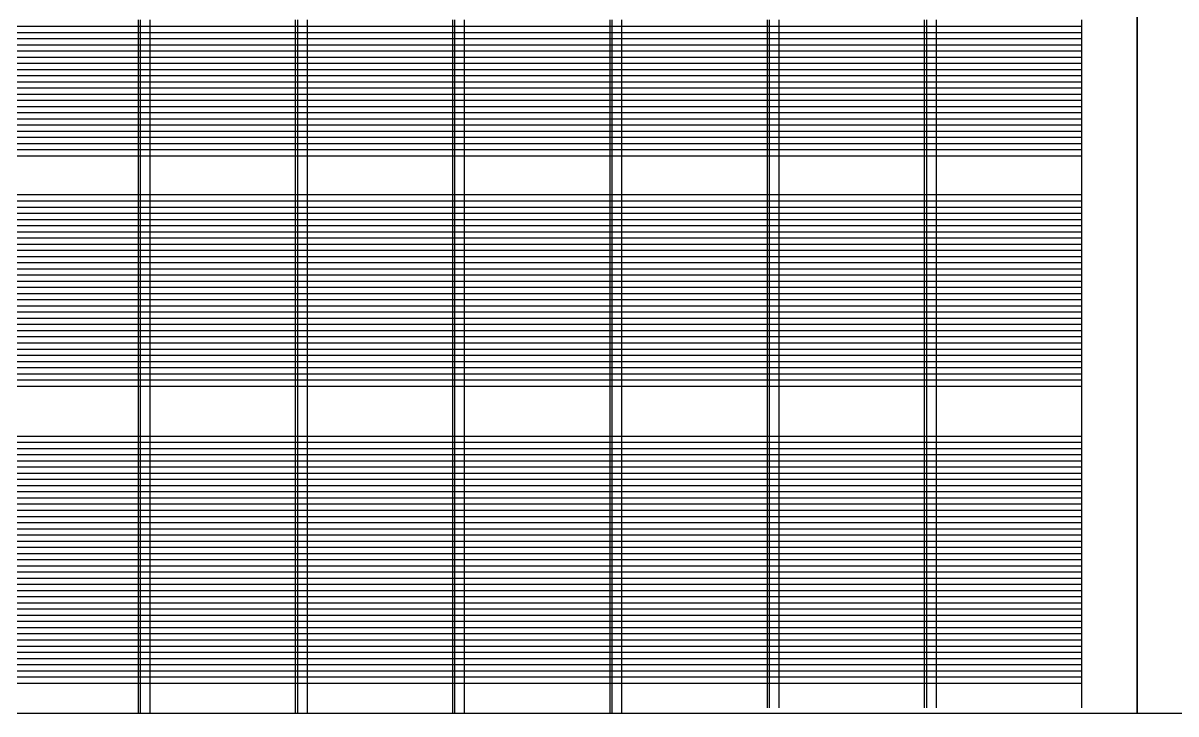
# Model space of a CAD drawing. Header units: millimetres. Extents: x 0 to 21838947, y -10538 to 10000000.
# Drawn here: x 21538530 to 21541472, y 403178 to 404940 of the extents above; entities that cross this region are included whole.
import ezdxf

# ---------------------------------------------------------------- set-up
doc = ezdxf.new("R2010")
doc.units = ezdxf.units.MM
doc.layers.add('-00', color=7, linetype='Continuous', lineweight=30)
doc.layers.add('-02 VIEWPORTS', color=6, linetype='Continuous', lineweight=30, plot=False)

msp = doc.modelspace()

# ---------------------------------------------------------------- linework, layer by layer
at = {"layer": '-00'}
for points in [[(21541372.7, 403179), (21536596.1, 403179), (21536596.1, 406708.6), (21541372.7, 406708.6)], [(21546149.4, 403179), (21541372.7, 403179), (21541372.7, 406708.6), (21546149.4, 406708.6)]]:
    msp.add_lwpolyline(points, close=True, dxfattribs=at)
at = {"layer": '-02 VIEWPORTS'}
for points in [[(21538823.2, 404947.5), (21538823.2, 404931.8), (21538823.2, 404916), (21538823.2, 404900.3), (21538823.2, 404884.5), (21538823.2, 404868.8), (21538823.2, 404853), (21538823.2, 404837.3), (21538823.2, 404821.5), (21538823.2, 404805.8), (21538823.2, 404790), (21538823.2, 404774.3), (21538823.2, 404758.5), (21538823.2, 404742.8), (21538823.2, 404727), (21538823.2, 404711.3), (21538823.2, 404695.5), (21538823.2, 404679.8), (21538823.2, 404664), (21538823.2, 404648.3), (21538823.2, 404553.8), (21538823.2, 404502), (21538823.2, 404486.3), (21538823.2, 404470.5), (21538823.2, 404454.8), (21538823.2, 404439), (21538823.2, 404423.3), (21538823.2, 404407.5), (21538823.2, 404391.8), (21538823.2, 404376), (21538823.2, 404360.3), (21538823.2, 404344.5), (21538823.2, 404328.8), (21538823.2, 404313), (21538823.2, 404297.3), (21538823.2, 404281.5), (21538823.2, 404265.8), (21538823.2, 404250), (21538823.2, 404234.3), (21538823.2, 404218.5), (21538823.2, 404202.8), (21538823.2, 404187), (21538823.2, 404171.3), (21538823.2, 404155.5), (21538823.2, 404139.8), (21538823.2, 404124), (21538823.2, 404108.3), (21538823.2, 404092.5), (21538823.2, 404076.8), (21538823.2, 404061), (21538823.2, 404045.3), (21538823.2, 404029.5), (21538823.2, 404013.8), (21538823.2, 403998), (21538823.2, 403982.3), (21538823.2, 403966.5), (21538823.2, 403938), (21538823.2, 403886.3), (21538823.2, 403870.5), (21538823.2, 403854.8), (21538823.2, 403839), (21538823.2, 403823.3), (21538823.2, 403807.5), (21538823.2, 403791.8), (21538823.2, 403776), (21538823.2, 403760.3), (21538823.2, 403744.5), (21538823.2, 403728.8), (21538823.2, 403713), (21538823.2, 403697.3), (21538823.2, 403681.5), (21538823.2, 403665.8), (21538823.2, 403650), (21538823.2, 403634.3), (21538823.2, 403618.5), (21538823.2, 403602.8), (21538823.2, 403587), (21538823.2, 403571.3), (21538823.2, 403555.5), (21538823.2, 403539.8), (21538823.2, 403524), (21538823.2, 403508.3), (21538823.2, 403492.5), (21538823.2, 403476.8), (21538823.2, 403461), (21538823.2, 403445.3), (21538823.2, 403429.5), (21538823.2, 403413.8), (21538823.2, 403398), (21538823.2, 403382.3), (21538823.2, 403366.5), (21538823.2, 403350.8), (21538823.2, 403335), (21538823.2, 403319.3), (21538823.2, 403303.5), (21538823.2, 403287.8), (21538823.2, 403272), (21538823.2, 403256.3), (21538823.2, 403240.5), (21538823.2, 403224.8), (21538823.2, 403209), (21538823.2, 403193.3), (21538823.2, 403177.5)], [(21538828.5, 404947.5), (21538828.5, 404931.8), (21538828.5, 404916), (21538828.5, 404900.3), (21538828.5, 404884.5), (21538828.5, 404868.8), (21538828.5, 404853), (21538828.5, 404837.3), (21538828.5, 404821.5), (21538828.5, 404805.8), (21538828.5, 404790), (21538828.5, 404774.3), (21538828.5, 404758.5), (21538828.5, 404742.8), (21538828.5, 404727), (21538828.5, 404711.3), (21538828.5, 404695.5), (21538828.5, 404679.8), (21538828.5, 404664), (21538828.5, 404648.3), (21538828.5, 404553.8), (21538828.5, 404502), (21538828.5, 404486.3), (21538828.5, 404470.5), (21538828.5, 404454.8), (21538828.5, 404439), (21538828.5, 404423.3), (21538828.5, 404407.5), (21538828.5, 404391.8), (21538828.5, 404376), (21538828.5, 404360.3), (21538828.5, 404344.5), (21538828.5, 404328.8), (21538828.5, 404313), (21538828.5, 404297.3), (21538828.5, 404281.5), (21538828.5, 404265.8), (21538828.5, 404250), (21538828.5, 404234.3), (21538828.5, 404218.5), (21538828.5, 404202.8), (21538828.5, 404187), (21538828.5, 404171.3), (21538828.5, 404155.5), (21538828.5, 404139.8), (21538828.5, 404124), (21538828.5, 404108.3), (21538828.5, 404092.5), (21538828.5, 404076.8), (21538828.5, 404061), (21538828.5, 404045.3), (21538828.5, 404029.5), (21538828.5, 404013.8), (21538828.5, 403998), (21538828.5, 403982.3), (21538828.5, 403966.5), (21538828.5, 403938), (21538828.5, 403886.3), (21538828.5, 403870.5), (21538828.5, 403854.8), (21538828.5, 403839), (21538828.5, 403823.3), (21538828.5, 403807.5), (21538828.5, 403791.8), (21538828.5, 403776), (21538828.5, 403760.3), (21538828.5, 403744.5), (21538828.5, 403728.8), (21538828.5, 403713), (21538828.5, 403697.3), (21538828.5, 403681.5), (21538828.5, 403665.8), (21538828.5, 403650), (21538828.5, 403634.3), (21538828.5, 403618.5), (21538828.5, 403602.8), (21538828.5, 403587), (21538828.5, 403571.3), (21538828.5, 403555.5), (21538828.5, 403539.8), (21538828.5, 403524), (21538828.5, 403508.3), (21538828.5, 403492.5), (21538828.5, 403476.8), (21538828.5, 403461), (21538828.5, 403445.3), (21538828.5, 403429.5), (21538828.5, 403413.8), (21538828.5, 403398), (21538828.5, 403382.3), (21538828.5, 403366.5), (21538828.5, 403350.8), (21538828.5, 403335), (21538828.5, 403319.3), (21538828.5, 403303.5), (21538828.5, 403287.8), (21538828.5, 403272), (21538828.5, 403256.3), (21538828.5, 403240.5), (21538828.5, 403224.8), (21538828.5, 403209), (21538828.5, 403193.3), (21538828.5, 403177.5)], [(21538853.2, 404947.5), (21538853.2, 404931.8), (21538853.2, 404916), (21538853.2, 404900.3), (21538853.2, 404884.5), (21538853.2, 404868.8), (21538853.2, 404853), (21538853.2, 404837.3), (21538853.2, 404821.5), (21538853.2, 404805.8), (21538853.2, 404790), (21538853.2, 404774.3), (21538853.2, 404758.5), (21538853.2, 404742.8), (21538853.2, 404727), (21538853.2, 404711.3), (21538853.2, 404695.5), (21538853.2, 404679.8), (21538853.2, 404664), (21538853.2, 404648.3), (21538853.2, 404553.8), (21538853.2, 404502), (21538853.2, 404486.3), (21538853.2, 404470.5), (21538853.2, 404454.8), (21538853.2, 404439), (21538853.2, 404423.3), (21538853.2, 404407.5), (21538853.2, 404391.8), (21538853.2, 404376), (21538853.2, 404360.3), (21538853.2, 404344.5), (21538853.2, 404328.8), (21538853.2, 404313), (21538853.2, 404297.3), (21538853.2, 404281.5), (21538853.2, 404265.8), (21538853.2, 404250), (21538853.2, 404234.3), (21538853.2, 404218.5), (21538853.2, 404202.8), (21538853.2, 404187), (21538853.2, 404171.3), (21538853.2, 404155.5), (21538853.2, 404139.8), (21538853.2, 404124), (21538853.2, 404108.3), (21538853.2, 404092.5), (21538853.2, 404076.8), (21538853.2, 404061), (21538853.2, 404045.3), (21538853.2, 404029.5), (21538853.2, 404013.8), (21538853.2, 403998), (21538853.2, 403982.3), (21538853.2, 403966.5), (21538853.2, 403938), (21538853.2, 403886.3), (21538853.2, 403870.5), (21538853.2, 403854.8), (21538853.2, 403839), (21538853.2, 403823.3), (21538853.2, 403807.5), (21538853.2, 403791.8), (21538853.2, 403776), (21538853.2, 403760.3), (21538853.2, 403744.5), (21538853.2, 403728.8), (21538853.2, 403713), (21538853.2, 403697.3), (21538853.2, 403681.5), (21538853.2, 403665.8), (21538853.2, 403650), (21538853.2, 403634.3), (21538853.2, 403618.5), (21538853.2, 403602.8), (21538853.2, 403587), (21538853.2, 403571.3), (21538853.2, 403555.5), (21538853.2, 403539.8), (21538853.2, 403524), (21538853.2, 403508.3), (21538853.2, 403492.5), (21538853.2, 403476.8), (21538853.2, 403461), (21538853.2, 403445.3), (21538853.2, 403429.5), (21538853.2, 403413.8), (21538853.2, 403398), (21538853.2, 403382.3), (21538853.2, 403366.5), (21538853.2, 403350.8), (21538853.2, 403335), (21538853.2, 403319.3), (21538853.2, 403303.5), (21538853.2, 403287.8), (21538853.2, 403272), (21538853.2, 403256.3), (21538853.2, 403240.5), (21538853.2, 403224.8), (21538853.2, 403209), (21538853.2, 403193.3), (21538853.2, 403177.5)], [(21539224.5, 404947.5), (21539224.5, 404931.8), (21539224.5, 404916), (21539224.5, 404900.3), (21539224.5, 404884.5), (21539224.5, 404868.8), (21539224.5, 404853), (21539224.5, 404837.3), (21539224.5, 404821.5), (21539224.5, 404805.8), (21539224.5, 404790), (21539224.5, 404774.3), (21539224.5, 404758.5), (21539224.5, 404742.8), (21539224.5, 404727), (21539224.5, 404711.3), (21539224.5, 404695.5), (21539224.5, 404679.8), (21539224.5, 404664), (21539224.5, 404648.3), (21539224.5, 404553.8), (21539224.5, 404502), (21539224.5, 404486.3), (21539224.5, 404470.5), (21539224.5, 404454.8), (21539224.5, 404439), (21539224.5, 404423.3), (21539224.5, 404407.5), (21539224.5, 404391.8), (21539224.5, 404376), (21539224.5, 404360.3), (21539224.5, 404344.5), (21539224.5, 404328.8), (21539224.5, 404313), (21539224.5, 404297.3), (21539224.5, 404281.5), (21539224.5, 404265.8), (21539224.5, 404250), (21539224.5, 404234.3), (21539224.5, 404218.5), (21539224.5, 404202.8), (21539224.5, 404187), (21539224.5, 404171.3), (21539224.5, 404155.5), (21539224.5, 404139.8), (21539224.5, 404124), (21539224.5, 404108.3), (21539224.5, 404092.5), (21539224.5, 404076.8), (21539224.5, 404061), (21539224.5, 404045.3), (21539224.5, 404029.5), (21539224.5, 404013.8), (21539224.5, 403998), (21539224.5, 403982.3), (21539224.5, 403966.5), (21539224.5, 403938), (21539224.5, 403886.3), (21539224.5, 403870.5), (21539224.5, 403854.8), (21539224.5, 403839), (21539224.5, 403823.3), (21539224.5, 403807.5), (21539224.5, 403791.8), (21539224.5, 403776), (21539224.5, 403760.3), (21539224.5, 403744.5), (21539224.5, 403728.8), (21539224.5, 403713), (21539224.5, 403697.3), (21539224.5, 403681.5), (21539224.5, 403665.8), (21539224.5, 403650), (21539224.5, 403634.3), (21539224.5, 403618.5), (21539224.5, 403602.8), (21539224.5, 403587), (21539224.5, 403571.3), (21539224.5, 403555.5), (21539224.5, 403539.8), (21539224.5, 403524), (21539224.5, 403508.3), (21539224.5, 403492.5), (21539224.5, 403476.8), (21539224.5, 403461), (21539224.5, 403445.3), (21539224.5, 403429.5), (21539224.5, 403413.8), (21539224.5, 403398), (21539224.5, 403382.3), (21539224.5, 403366.5), (21539224.5, 403350.8), (21539224.5, 403335), (21539224.5, 403319.3), (21539224.5, 403303.5), (21539224.5, 403287.8), (21539224.5, 403272), (21539224.5, 403256.3), (21539224.5, 403240.5), (21539224.5, 403224.8), (21539224.5, 403209), (21539224.5, 403193.3), (21539224.5, 403177.5)], [(21539229.7, 404947.5), (21539229.7, 404931.8), (21539229.7, 404916), (21539229.7, 404900.3), (21539229.7, 404884.5), (21539229.7, 404868.8), (21539229.7, 404853), (21539229.7, 404837.3), (21539229.7, 404821.5), (21539229.7, 404805.8), (21539229.7, 404790), (21539229.7, 404774.3), (21539229.7, 404758.5), (21539229.7, 404742.8), (21539229.7, 404727), (21539229.7, 404711.3), (21539229.7, 404695.5), (21539229.7, 404679.8), (21539229.7, 404664), (21539229.7, 404648.3), (21539229.7, 404553.8), (21539229.7, 404502), (21539229.7, 404486.3), (21539229.7, 404470.5), (21539229.7, 404454.8), (21539229.7, 404439), (21539229.7, 404423.3), (21539229.7, 404407.5), (21539229.7, 404391.8), (21539229.7, 404376), (21539229.7, 404360.3), (21539229.7, 404344.5), (21539229.7, 404328.8), (21539229.7, 404313), (21539229.7, 404297.3), (21539229.7, 404281.5), (21539229.7, 404265.8), (21539229.7, 404250), (21539229.7, 404234.3), (21539229.7, 404218.5), (21539229.7, 404202.8), (21539229.7, 404187), (21539229.7, 404171.3), (21539229.7, 404155.5), (21539229.7, 404139.8), (21539229.7, 404124), (21539229.7, 404108.3), (21539229.7, 404092.5), (21539229.7, 404076.8), (21539229.7, 404061), (21539229.7, 404045.3), (21539229.7, 404029.5), (21539229.7, 404013.8), (21539229.7, 403998), (21539229.7, 403982.3), (21539229.7, 403966.5), (21539229.7, 403938), (21539229.7, 403886.3), (21539229.7, 403870.5), (21539229.7, 403854.8), (21539229.7, 403839), (21539229.7, 403823.3), (21539229.7, 403807.5), (21539229.7, 403791.8), (21539229.7, 403776), (21539229.7, 403760.3), (21539229.7, 403744.5), (21539229.7, 403728.8), (21539229.7, 403713), (21539229.7, 403697.3), (21539229.7, 403681.5), (21539229.7, 403665.8), (21539229.7, 403650), (21539229.7, 403634.3), (21539229.7, 403618.5), (21539229.7, 403602.8), (21539229.7, 403587), (21539229.7, 403571.3), (21539229.7, 403555.5), (21539229.7, 403539.8), (21539229.7, 403524), (21539229.7, 403508.3), (21539229.7, 403492.5), (21539229.7, 403476.8), (21539229.7, 403461), (21539229.7, 403445.3), (21539229.7, 403429.5), (21539229.7, 403413.8), (21539229.7, 403398), (21539229.7, 403382.3), (21539229.7, 403366.5), (21539229.7, 403350.8), (21539229.7, 403335), (21539229.7, 403319.3), (21539229.7, 403303.5), (21539229.7, 403287.8), (21539229.7, 403272), (21539229.7, 403256.3), (21539229.7, 403240.5), (21539229.7, 403224.8), (21539229.7, 403209), (21539229.7, 403193.3), (21539229.7, 403177.5)], [(21539254.5, 404947.5), (21539254.5, 404931.8), (21539254.5, 404916), (21539254.5, 404900.3), (21539254.5, 404884.5), (21539254.5, 404868.8), (21539254.5, 404853), (21539254.5, 404837.3), (21539254.5, 404821.5), (21539254.5, 404805.8), (21539254.5, 404790), (21539254.5, 404774.3), (21539254.5, 404758.5), (21539254.5, 404742.8), (21539254.5, 404727), (21539254.5, 404711.3), (21539254.5, 404695.5), (21539254.5, 404679.8), (21539254.5, 404664), (21539254.5, 404648.3), (21539254.5, 404553.8), (21539254.5, 404502), (21539254.5, 404486.3), (21539254.5, 404470.5), (21539254.5, 404454.8), (21539254.5, 404439), (21539254.5, 404423.3), (21539254.5, 404407.5), (21539254.5, 404391.8), (21539254.5, 404376), (21539254.5, 404360.3), (21539254.5, 404344.5), (21539254.5, 404328.8), (21539254.5, 404313), (21539254.5, 404297.3), (21539254.5, 404281.5), (21539254.5, 404265.8), (21539254.5, 404250), (21539254.5, 404234.3), (21539254.5, 404218.5), (21539254.5, 404202.8), (21539254.5, 404187), (21539254.5, 404171.3), (21539254.5, 404155.5), (21539254.5, 404139.8), (21539254.5, 404124), (21539254.5, 404108.3), (21539254.5, 404092.5), (21539254.5, 404076.8), (21539254.5, 404061), (21539254.5, 404045.3), (21539254.5, 404029.5), (21539254.5, 404013.8), (21539254.5, 403998), (21539254.5, 403982.3), (21539254.5, 403966.5), (21539254.5, 403938), (21539254.5, 403886.3), (21539254.5, 403870.5), (21539254.5, 403854.8), (21539254.5, 403839), (21539254.5, 403823.3), (21539254.5, 403807.5), (21539254.5, 403791.8), (21539254.5, 403776), (21539254.5, 403760.3), (21539254.5, 403744.5), (21539254.5, 403728.8), (21539254.5, 403713), (21539254.5, 403697.3), (21539254.5, 403681.5), (21539254.5, 403665.8), (21539254.5, 403650), (21539254.5, 403634.3), (21539254.5, 403618.5), (21539254.5, 403602.8), (21539254.5, 403587), (21539254.5, 403571.3), (21539254.5, 403555.5), (21539254.5, 403539.8), (21539254.5, 403524), (21539254.5, 403508.3), (21539254.5, 403492.5), (21539254.5, 403476.8), (21539254.5, 403461), (21539254.5, 403445.3), (21539254.5, 403429.5), (21539254.5, 403413.8), (21539254.5, 403398), (21539254.5, 403382.3), (21539254.5, 403366.5), (21539254.5, 403350.8), (21539254.5, 403335), (21539254.5, 403319.3), (21539254.5, 403303.5), (21539254.5, 403287.8), (21539254.5, 403272), (21539254.5, 403256.3), (21539254.5, 403240.5), (21539254.5, 403224.8), (21539254.5, 403209), (21539254.5, 403193.3), (21539254.5, 403177.5)], [(21539625.7, 404947.5), (21539625.7, 404931.8), (21539625.7, 404916), (21539625.7, 404900.3), (21539625.7, 404884.5), (21539625.7, 404868.8), (21539625.7, 404853), (21539625.7, 404837.3), (21539625.7, 404821.5), (21539625.7, 404805.8), (21539625.7, 404790), (21539625.7, 404774.3), (21539625.7, 404758.5), (21539625.7, 404742.8), (21539625.7, 404727), (21539625.7, 404711.3), (21539625.7, 404695.5), (21539625.7, 404679.8), (21539625.7, 404664), (21539625.7, 404648.3), (21539625.7, 404553.8), (21539625.7, 404502), (21539625.7, 404486.3), (21539625.7, 404470.5), (21539625.7, 404454.8), (21539625.7, 404439), (21539625.7, 404423.3), (21539625.7, 404407.5), (21539625.7, 404391.8), (21539625.7, 404376), (21539625.7, 404360.3), (21539625.7, 404344.5), (21539625.7, 404328.8), (21539625.7, 404313), (21539625.7, 404297.3), (21539625.7, 404281.5), (21539625.7, 404265.8), (21539625.7, 404250), (21539625.7, 404234.3), (21539625.7, 404218.5), (21539625.7, 404202.8), (21539625.7, 404187), (21539625.7, 404171.3), (21539625.7, 404155.5), (21539625.7, 404139.8), (21539625.7, 404124), (21539625.7, 404108.3), (21539625.7, 404092.5), (21539625.7, 404076.8), (21539625.7, 404061), (21539625.7, 404045.3), (21539625.7, 404029.5), (21539625.7, 404013.8), (21539625.7, 403998), (21539625.7, 403982.3), (21539625.7, 403966.5), (21539625.7, 403938), (21539625.7, 403886.3), (21539625.7, 403870.5), (21539625.7, 403854.8), (21539625.7, 403839), (21539625.7, 403823.3), (21539625.7, 403807.5), (21539625.7, 403791.8), (21539625.7, 403776), (21539625.7, 403760.3), (21539625.7, 403744.5), (21539625.7, 403728.8), (21539625.7, 403713), (21539625.7, 403697.3), (21539625.7, 403681.5), (21539625.7, 403665.8), (21539625.7, 403650), (21539625.7, 403634.3), (21539625.7, 403618.5), (21539625.7, 403602.8), (21539625.7, 403587), (21539625.7, 403571.3), (21539625.7, 403555.5), (21539625.7, 403539.8), (21539625.7, 403524), (21539625.7, 403508.3), (21539625.7, 403492.5), (21539625.7, 403476.8), (21539625.7, 403461), (21539625.7, 403445.3), (21539625.7, 403429.5), (21539625.7, 403413.8), (21539625.7, 403398), (21539625.7, 403382.3), (21539625.7, 403366.5), (21539625.7, 403350.8), (21539625.7, 403335), (21539625.7, 403319.3), (21539625.7, 403303.5), (21539625.7, 403287.8), (21539625.7, 403272), (21539625.7, 403256.3), (21539625.7, 403240.5), (21539625.7, 403224.8), (21539625.7, 403209), (21539625.7, 403193.3), (21539625.7, 403177.5)], [(21539631, 404947.5), (21539631, 404931.8), (21539631, 404916), (21539631, 404900.3), (21539631, 404884.5), (21539631, 404868.8), (21539631, 404853), (21539631, 404837.3), (21539631, 404821.5), (21539631, 404805.8), (21539631, 404790), (21539631, 404774.3), (21539631, 404758.5), (21539631, 404742.8), (21539631, 404727), (21539631, 404711.3), (21539631, 404695.5), (21539631, 404679.8), (21539631, 404664), (21539631, 404648.3), (21539631, 404553.8), (21539631, 404502), (21539631, 404486.3), (21539631, 404470.5), (21539631, 404454.8), (21539631, 404439), (21539631, 404423.3), (21539631, 404407.5), (21539631, 404391.8), (21539631, 404376), (21539631, 404360.3), (21539631, 404344.5), (21539631, 404328.8), (21539631, 404313), (21539631, 404297.3), (21539631, 404281.5), (21539631, 404265.8), (21539631, 404250), (21539631, 404234.3), (21539631, 404218.5), (21539631, 404202.8), (21539631, 404187), (21539631, 404171.3), (21539631, 404155.5), (21539631, 404139.8), (21539631, 404124), (21539631, 404108.3), (21539631, 404092.5), (21539631, 404076.8), (21539631, 404061), (21539631, 404045.3), (21539631, 404029.5), (21539631, 404013.8), (21539631, 403998), (21539631, 403982.3), (21539631, 403966.5), (21539631, 403938), (21539631, 403886.3), (21539631, 403870.5), (21539631, 403854.8), (21539631, 403839), (21539631, 403823.3), (21539631, 403807.5), (21539631, 403791.8), (21539631, 403776), (21539631, 403760.3), (21539631, 403744.5), (21539631, 403728.8), (21539631, 403713), (21539631, 403697.3), (21539631, 403681.5), (21539631, 403665.8), (21539631, 403650), (21539631, 403634.3), (21539631, 403618.5), (21539631, 403602.8), (21539631, 403587), (21539631, 403571.3), (21539631, 403555.5), (21539631, 403539.8), (21539631, 403524), (21539631, 403508.3), (21539631, 403492.5), (21539631, 403476.8), (21539631, 403461), (21539631, 403445.3), (21539631, 403429.5), (21539631, 403413.8), (21539631, 403398), (21539631, 403382.3), (21539631, 403366.5), (21539631, 403350.8), (21539631, 403335), (21539631, 403319.3), (21539631, 403303.5), (21539631, 403287.8), (21539631, 403272), (21539631, 403256.3), (21539631, 403240.5), (21539631, 403224.8), (21539631, 403209), (21539631, 403193.3), (21539631, 403177.5)], [(21539655.7, 404947.5), (21539655.7, 404931.8), (21539655.7, 404916), (21539655.7, 404900.3), (21539655.7, 404884.5), (21539655.7, 404868.8), (21539655.7, 404853), (21539655.7, 404837.3), (21539655.7, 404821.5), (21539655.7, 404805.8), (21539655.7, 404790), (21539655.7, 404774.3), (21539655.7, 404758.5), (21539655.7, 404742.8), (21539655.7, 404727), (21539655.7, 404711.3), (21539655.7, 404695.5), (21539655.7, 404679.8), (21539655.7, 404664), (21539655.7, 404648.3), (21539655.7, 404553.8), (21539655.7, 404502), (21539655.7, 404486.3), (21539655.7, 404470.5), (21539655.7, 404454.8), (21539655.7, 404439), (21539655.7, 404423.3), (21539655.7, 404407.5), (21539655.7, 404391.8), (21539655.7, 404376), (21539655.7, 404360.3), (21539655.7, 404344.5), (21539655.7, 404328.8), (21539655.7, 404313), (21539655.7, 404297.3), (21539655.7, 404281.5), (21539655.7, 404265.8), (21539655.7, 404250), (21539655.7, 404234.3), (21539655.7, 404218.5), (21539655.7, 404202.8), (21539655.7, 404187), (21539655.7, 404171.3), (21539655.7, 404155.5), (21539655.7, 404139.8), (21539655.7, 404124), (21539655.7, 404108.3), (21539655.7, 404092.5), (21539655.7, 404076.8), (21539655.7, 404061), (21539655.7, 404045.3), (21539655.7, 404029.5), (21539655.7, 404013.8), (21539655.7, 403998), (21539655.7, 403982.3), (21539655.7, 403966.5), (21539655.7, 403938), (21539655.7, 403886.3), (21539655.7, 403870.5), (21539655.7, 403854.8), (21539655.7, 403839), (21539655.7, 403823.3), (21539655.7, 403807.5), (21539655.7, 403791.8), (21539655.7, 403776), (21539655.7, 403760.3), (21539655.7, 403744.5), (21539655.7, 403728.8), (21539655.7, 403713), (21539655.7, 403697.3), (21539655.7, 403681.5), (21539655.7, 403665.8), (21539655.7, 403650), (21539655.7, 403634.3), (21539655.7, 403618.5), (21539655.7, 403602.8), (21539655.7, 403587), (21539655.7, 403571.3), (21539655.7, 403555.5), (21539655.7, 403539.8), (21539655.7, 403524), (21539655.7, 403508.3), (21539655.7, 403492.5), (21539655.7, 403476.8), (21539655.7, 403461), (21539655.7, 403445.3), (21539655.7, 403429.5), (21539655.7, 403413.8), (21539655.7, 403398), (21539655.7, 403382.3), (21539655.7, 403366.5), (21539655.7, 403350.8), (21539655.7, 403335), (21539655.7, 403319.3), (21539655.7, 403303.5), (21539655.7, 403287.8), (21539655.7, 403272), (21539655.7, 403256.3), (21539655.7, 403240.5), (21539655.7, 403224.8), (21539655.7, 403209), (21539655.7, 403193.3), (21539655.7, 403177.5)], [(21540027, 404947.5), (21540027, 404931.8), (21540027, 404916), (21540027, 404900.3), (21540027, 404884.5), (21540027, 404868.8), (21540027, 404853), (21540027, 404837.3), (21540027, 404821.5), (21540027, 404805.8), (21540027, 404790), (21540027, 404774.3), (21540027, 404758.5), (21540027, 404742.8), (21540027, 404727), (21540027, 404711.3), (21540027, 404695.5), (21540027, 404679.8), (21540027, 404664), (21540027, 404648.3), (21540027, 404553.8), (21540027, 404502), (21540027, 404486.3), (21540027, 404470.5), (21540027, 404454.8), (21540027, 404439), (21540027, 404423.3), (21540027, 404407.5), (21540027, 404391.8), (21540027, 404376), (21540027, 404360.3), (21540027, 404344.5), (21540027, 404328.8), (21540027, 404313), (21540027, 404297.3), (21540027, 404281.5), (21540027, 404265.8), (21540027, 404250), (21540027, 404234.3), (21540027, 404218.5), (21540027, 404202.8), (21540027, 404187), (21540027, 404171.3), (21540027, 404155.5), (21540027, 404139.8), (21540027, 404124), (21540027, 404108.3), (21540027, 404092.5), (21540027, 404076.8), (21540027, 404061), (21540027, 404045.3), (21540027, 404029.5), (21540027, 404013.8), (21540027, 403998), (21540027, 403982.3), (21540027, 403966.5), (21540027, 403938), (21540027, 403886.3), (21540027, 403870.5), (21540027, 403854.8), (21540027, 403839), (21540027, 403823.3), (21540027, 403807.5), (21540027, 403791.8), (21540027, 403776), (21540027, 403760.3), (21540027, 403744.5), (21540027, 403728.8), (21540027, 403713), (21540027, 403697.3), (21540027, 403681.5), (21540027, 403665.8), (21540027, 403650), (21540027, 403634.3), (21540027, 403618.5), (21540027, 403602.8), (21540027, 403587), (21540027, 403571.3), (21540027, 403555.5), (21540027, 403539.8), (21540027, 403524), (21540027, 403508.3), (21540027, 403492.5), (21540027, 403476.8), (21540027, 403461), (21540027, 403445.3), (21540027, 403429.5), (21540027, 403413.8), (21540027, 403398), (21540027, 403382.3), (21540027, 403366.5), (21540027, 403350.8), (21540027, 403335), (21540027, 403319.3), (21540027, 403303.5), (21540027, 403287.8), (21540027, 403272), (21540027, 403256.3), (21540027, 403240.5), (21540027, 403224.8), (21540027, 403209), (21540027, 403193.3), (21540027, 403177.5)], [(21540032.2, 404947.5), (21540032.2, 404931.8), (21540032.2, 404916), (21540032.2, 404900.3), (21540032.2, 404884.5), (21540032.2, 404868.8), (21540032.2, 404853), (21540032.2, 404837.3), (21540032.2, 404821.5), (21540032.2, 404805.8), (21540032.2, 404790), (21540032.2, 404774.3), (21540032.2, 404758.5), (21540032.2, 404742.8), (21540032.2, 404727), (21540032.2, 404711.3), (21540032.2, 404695.5), (21540032.2, 404679.8), (21540032.2, 404664), (21540032.2, 404648.3), (21540032.2, 404553.8), (21540032.2, 404502), (21540032.2, 404486.3), (21540032.2, 404470.5), (21540032.2, 404454.8), (21540032.2, 404439), (21540032.2, 404423.3), (21540032.2, 404407.5), (21540032.2, 404391.8), (21540032.2, 404376), (21540032.2, 404360.3), (21540032.2, 404344.5), (21540032.2, 404328.8), (21540032.2, 404313), (21540032.2, 404297.3), (21540032.2, 404281.5), (21540032.2, 404265.8), (21540032.2, 404250), (21540032.2, 404234.3), (21540032.2, 404218.5), (21540032.2, 404202.8), (21540032.2, 404187), (21540032.2, 404171.3), (21540032.2, 404155.5), (21540032.2, 404139.8), (21540032.2, 404124), (21540032.2, 404108.3), (21540032.2, 404092.5), (21540032.2, 404076.8), (21540032.2, 404061), (21540032.2, 404045.3), (21540032.2, 404029.5), (21540032.2, 404013.8), (21540032.2, 403998), (21540032.2, 403982.3), (21540032.2, 403966.5), (21540032.2, 403938), (21540032.2, 403886.3), (21540032.2, 403870.5), (21540032.2, 403854.8), (21540032.2, 403839), (21540032.2, 403823.3), (21540032.2, 403807.5), (21540032.2, 403791.8), (21540032.2, 403776), (21540032.2, 403760.3), (21540032.2, 403744.5), (21540032.2, 403728.8), (21540032.2, 403713), (21540032.2, 403697.3), (21540032.2, 403681.5), (21540032.2, 403665.8), (21540032.2, 403650), (21540032.2, 403634.3), (21540032.2, 403618.5), (21540032.2, 403602.8), (21540032.2, 403587), (21540032.2, 403571.3), (21540032.2, 403555.5), (21540032.2, 403539.8), (21540032.2, 403524), (21540032.2, 403508.3), (21540032.2, 403492.5), (21540032.2, 403476.8), (21540032.2, 403461), (21540032.2, 403445.3), (21540032.2, 403429.5), (21540032.2, 403413.8), (21540032.2, 403398), (21540032.2, 403382.3), (21540032.2, 403366.5), (21540032.2, 403350.8), (21540032.2, 403335), (21540032.2, 403319.3), (21540032.2, 403303.5), (21540032.2, 403287.8), (21540032.2, 403272), (21540032.2, 403256.3), (21540032.2, 403240.5), (21540032.2, 403224.8), (21540032.2, 403209), (21540032.2, 403193.3), (21540032.2, 403177.5)], [(21540057, 404947.5), (21540057, 404931.8), (21540057, 404916), (21540057, 404900.3), (21540057, 404884.5), (21540057, 404868.8), (21540057, 404853), (21540057, 404837.3), (21540057, 404821.5), (21540057, 404805.8), (21540057, 404790), (21540057, 404774.3), (21540057, 404758.5), (21540057, 404742.8), (21540057, 404727), (21540057, 404711.3), (21540057, 404695.5), (21540057, 404679.8), (21540057, 404664), (21540057, 404648.3), (21540057, 404553.8), (21540057, 404502), (21540057, 404486.3), (21540057, 404470.5), (21540057, 404454.8), (21540057, 404439), (21540057, 404423.3), (21540057, 404407.5), (21540057, 404391.8), (21540057, 404376), (21540057, 404360.3), (21540057, 404344.5), (21540057, 404328.8), (21540057, 404313), (21540057, 404297.3), (21540057, 404281.5), (21540057, 404265.8), (21540057, 404250), (21540057, 404234.3), (21540057, 404218.5), (21540057, 404202.8), (21540057, 404187), (21540057, 404171.3), (21540057, 404155.5), (21540057, 404139.8), (21540057, 404124), (21540057, 404108.3), (21540057, 404092.5), (21540057, 404076.8), (21540057, 404061), (21540057, 404045.3), (21540057, 404029.5), (21540057, 404013.8), (21540057, 403998), (21540057, 403982.3), (21540057, 403966.5), (21540057, 403938), (21540057, 403886.3), (21540057, 403870.5), (21540057, 403854.8), (21540057, 403839), (21540057, 403823.3), (21540057, 403807.5), (21540057, 403791.8), (21540057, 403776), (21540057, 403760.3), (21540057, 403744.5), (21540057, 403728.8), (21540057, 403713), (21540057, 403697.3), (21540057, 403681.5), (21540057, 403665.8), (21540057, 403650), (21540057, 403634.3), (21540057, 403618.5), (21540057, 403602.8), (21540057, 403587), (21540057, 403571.3), (21540057, 403555.5), (21540057, 403539.8), (21540057, 403524), (21540057, 403508.3), (21540057, 403492.5), (21540057, 403476.8), (21540057, 403461), (21540057, 403445.3), (21540057, 403429.5), (21540057, 403413.8), (21540057, 403398), (21540057, 403382.3), (21540057, 403366.5), (21540057, 403350.8), (21540057, 403335), (21540057, 403319.3), (21540057, 403303.5), (21540057, 403287.8), (21540057, 403272), (21540057, 403256.3), (21540057, 403240.5), (21540057, 403224.8), (21540057, 403209), (21540057, 403193.3), (21540057, 403177.5)], [(21540428.2, 404947.5), (21540428.2, 404931.8), (21540428.2, 404916), (21540428.2, 404900.3), (21540428.2, 404884.5), (21540428.2, 404868.8), (21540428.2, 404853), (21540428.2, 404837.3), (21540428.2, 404821.5), (21540428.2, 404805.8), (21540428.2, 404790), (21540428.2, 404774.3), (21540428.2, 404758.5), (21540428.2, 404742.8), (21540428.2, 404727), (21540428.2, 404711.3), (21540428.2, 404695.5), (21540428.2, 404679.8), (21540428.2, 404664), (21540428.2, 404569.5), (21540428.2, 404517.8), (21540428.2, 404502), (21540428.2, 404486.3), (21540428.2, 404470.5), (21540428.2, 404454.8), (21540428.2, 404439), (21540428.2, 404423.3), (21540428.2, 404407.5), (21540428.2, 404391.8), (21540428.2, 404376), (21540428.2, 404360.3), (21540428.2, 404344.5), (21540428.2, 404328.8), (21540428.2, 404313), (21540428.2, 404297.3), (21540428.2, 404281.5), (21540428.2, 404265.8), (21540428.2, 404250), (21540428.2, 404234.3), (21540428.2, 404218.5), (21540428.2, 404202.8), (21540428.2, 404187), (21540428.2, 404171.3), (21540428.2, 404155.5), (21540428.2, 404139.8), (21540428.2, 404124), (21540428.2, 404108.3), (21540428.2, 404092.5), (21540428.2, 404076.8), (21540428.2, 404061), (21540428.2, 404045.3), (21540428.2, 404029.5), (21540428.2, 404013.8), (21540428.2, 403998), (21540428.2, 403982.3), (21540428.2, 403953.8), (21540428.2, 403902), (21540428.2, 403886.3), (21540428.2, 403870.5), (21540428.2, 403854.8), (21540428.2, 403839), (21540428.2, 403823.3), (21540428.2, 403807.5), (21540428.2, 403791.8), (21540428.2, 403776), (21540428.2, 403760.3), (21540428.2, 403744.5), (21540428.2, 403728.8), (21540428.2, 403713), (21540428.2, 403697.3), (21540428.2, 403681.5), (21540428.2, 403665.8), (21540428.2, 403650), (21540428.2, 403634.3), (21540428.2, 403618.5), (21540428.2, 403602.8), (21540428.2, 403587), (21540428.2, 403571.3), (21540428.2, 403555.5), (21540428.2, 403539.8), (21540428.2, 403524), (21540428.2, 403508.3), (21540428.2, 403492.5), (21540428.2, 403476.8), (21540428.2, 403461), (21540428.2, 403445.3), (21540428.2, 403429.5), (21540428.2, 403413.8), (21540428.2, 403398), (21540428.2, 403382.3), (21540428.2, 403366.5), (21540428.2, 403350.8), (21540428.2, 403335), (21540428.2, 403319.3), (21540428.2, 403303.5), (21540428.2, 403287.8), (21540428.2, 403272), (21540428.2, 403256.3), (21540428.2, 403240.5), (21540428.2, 403224.8), (21540428.2, 403209), (21540428.2, 403193.3)], [(21540433.5, 404947.5), (21540433.5, 404931.8), (21540433.5, 404916), (21540433.5, 404900.3), (21540433.5, 404884.5), (21540433.5, 404868.8), (21540433.5, 404853), (21540433.5, 404837.3), (21540433.5, 404821.5), (21540433.5, 404805.8), (21540433.5, 404790), (21540433.5, 404774.3), (21540433.5, 404758.5), (21540433.5, 404742.8), (21540433.5, 404727), (21540433.5, 404711.3), (21540433.5, 404695.5), (21540433.5, 404679.8), (21540433.5, 404664), (21540433.5, 404569.5), (21540433.5, 404517.8), (21540433.5, 404502), (21540433.5, 404486.3), (21540433.5, 404470.5), (21540433.5, 404454.8), (21540433.5, 404439), (21540433.5, 404423.3), (21540433.5, 404407.5), (21540433.5, 404391.8), (21540433.5, 404376), (21540433.5, 404360.3), (21540433.5, 404344.5), (21540433.5, 404328.8), (21540433.5, 404313), (21540433.5, 404297.3), (21540433.5, 404281.5), (21540433.5, 404265.8), (21540433.5, 404250), (21540433.5, 404234.3), (21540433.5, 404218.5), (21540433.5, 404202.8), (21540433.5, 404187), (21540433.5, 404171.3), (21540433.5, 404155.5), (21540433.5, 404139.8), (21540433.5, 404124), (21540433.5, 404108.3), (21540433.5, 404092.5), (21540433.5, 404076.8), (21540433.5, 404061), (21540433.5, 404045.3), (21540433.5, 404029.5), (21540433.5, 404013.8), (21540433.5, 403998), (21540433.5, 403982.3), (21540433.5, 403953.8), (21540433.5, 403902), (21540433.5, 403886.3), (21540433.5, 403870.5), (21540433.5, 403854.8), (21540433.5, 403839), (21540433.5, 403823.3), (21540433.5, 403807.5), (21540433.5, 403791.8), (21540433.5, 403776), (21540433.5, 403760.3), (21540433.5, 403744.5), (21540433.5, 403728.8), (21540433.5, 403713), (21540433.5, 403697.3), (21540433.5, 403681.5), (21540433.5, 403665.8), (21540433.5, 403650), (21540433.5, 403634.3), (21540433.5, 403618.5), (21540433.5, 403602.8), (21540433.5, 403587), (21540433.5, 403571.3), (21540433.5, 403555.5), (21540433.5, 403539.8), (21540433.5, 403524), (21540433.5, 403508.3), (21540433.5, 403492.5), (21540433.5, 403476.8), (21540433.5, 403461), (21540433.5, 403445.3), (21540433.5, 403429.5), (21540433.5, 403413.8), (21540433.5, 403398), (21540433.5, 403382.3), (21540433.5, 403366.5), (21540433.5, 403350.8), (21540433.5, 403335), (21540433.5, 403319.3), (21540433.5, 403303.5), (21540433.5, 403287.8), (21540433.5, 403272), (21540433.5, 403256.3), (21540433.5, 403240.5), (21540433.5, 403224.8), (21540433.5, 403209), (21540433.5, 403193.3)], [(21540458.2, 404947.5), (21540458.2, 404931.8), (21540458.2, 404916), (21540458.2, 404900.3), (21540458.2, 404884.5), (21540458.2, 404868.8), (21540458.2, 404853), (21540458.2, 404837.3), (21540458.2, 404821.5), (21540458.2, 404805.8), (21540458.2, 404790), (21540458.2, 404774.3), (21540458.2, 404758.5), (21540458.2, 404742.8), (21540458.2, 404727), (21540458.2, 404711.3), (21540458.2, 404695.5), (21540458.2, 404679.8), (21540458.2, 404664), (21540458.2, 404569.5), (21540458.2, 404517.8), (21540458.2, 404502), (21540458.2, 404486.3), (21540458.2, 404470.5), (21540458.2, 404454.8), (21540458.2, 404439), (21540458.2, 404423.3), (21540458.2, 404407.5), (21540458.2, 404391.8), (21540458.2, 404376), (21540458.2, 404360.3), (21540458.2, 404344.5), (21540458.2, 404328.8), (21540458.2, 404313), (21540458.2, 404297.3), (21540458.2, 404281.5), (21540458.2, 404265.8), (21540458.2, 404250), (21540458.2, 404234.3), (21540458.2, 404218.5), (21540458.2, 404202.8), (21540458.2, 404187), (21540458.2, 404171.3), (21540458.2, 404155.5), (21540458.2, 404139.8), (21540458.2, 404124), (21540458.2, 404108.3), (21540458.2, 404092.5), (21540458.2, 404076.8), (21540458.2, 404061), (21540458.2, 404045.3), (21540458.2, 404029.5), (21540458.2, 404013.8), (21540458.2, 403998), (21540458.2, 403982.3), (21540458.2, 403953.8), (21540458.2, 403902), (21540458.2, 403886.3), (21540458.2, 403870.5), (21540458.2, 403854.8), (21540458.2, 403839), (21540458.2, 403823.3), (21540458.2, 403807.5), (21540458.2, 403791.8), (21540458.2, 403776), (21540458.2, 403760.3), (21540458.2, 403744.5), (21540458.2, 403728.8), (21540458.2, 403713), (21540458.2, 403697.3), (21540458.2, 403681.5), (21540458.2, 403665.8), (21540458.2, 403650), (21540458.2, 403634.3), (21540458.2, 403618.5), (21540458.2, 403602.8), (21540458.2, 403587), (21540458.2, 403571.3), (21540458.2, 403555.5), (21540458.2, 403539.8), (21540458.2, 403524), (21540458.2, 403508.3), (21540458.2, 403492.5), (21540458.2, 403476.8), (21540458.2, 403461), (21540458.2, 403445.3), (21540458.2, 403429.5), (21540458.2, 403413.8), (21540458.2, 403398), (21540458.2, 403382.3), (21540458.2, 403366.5), (21540458.2, 403350.8), (21540458.2, 403335), (21540458.2, 403319.3), (21540458.2, 403303.5), (21540458.2, 403287.8), (21540458.2, 403272), (21540458.2, 403256.3), (21540458.2, 403240.5), (21540458.2, 403224.8), (21540458.2, 403209), (21540458.2, 403193.3)], [(21540829.5, 404947.5), (21540829.5, 404931.8), (21540829.5, 404916), (21540829.5, 404900.3), (21540829.5, 404884.5), (21540829.5, 404868.8), (21540829.5, 404853), (21540829.5, 404837.3), (21540829.5, 404821.5), (21540829.5, 404805.8), (21540829.5, 404790), (21540829.5, 404774.3), (21540829.5, 404758.5), (21540829.5, 404742.8), (21540829.5, 404727), (21540829.5, 404711.3), (21540829.5, 404695.5), (21540829.5, 404679.8), (21540829.5, 404664), (21540829.5, 404569.5), (21540829.5, 404517.8), (21540829.5, 404502), (21540829.5, 404486.3), (21540829.5, 404470.5), (21540829.5, 404454.8), (21540829.5, 404439), (21540829.5, 404423.3), (21540829.5, 404407.5), (21540829.5, 404391.8), (21540829.5, 404376), (21540829.5, 404360.3), (21540829.5, 404344.5), (21540829.5, 404328.8), (21540829.5, 404313), (21540829.5, 404297.3), (21540829.5, 404281.5), (21540829.5, 404265.8), (21540829.5, 404250), (21540829.5, 404234.3), (21540829.5, 404218.5), (21540829.5, 404202.8), (21540829.5, 404187), (21540829.5, 404171.3), (21540829.5, 404155.5), (21540829.5, 404139.8), (21540829.5, 404124), (21540829.5, 404108.3), (21540829.5, 404092.5), (21540829.5, 404076.8), (21540829.5, 404061), (21540829.5, 404045.3), (21540829.5, 404029.5), (21540829.5, 404013.8), (21540829.5, 403998), (21540829.5, 403982.3), (21540829.5, 403953.8), (21540829.5, 403902), (21540829.5, 403886.3), (21540829.5, 403870.5), (21540829.5, 403854.8), (21540829.5, 403839), (21540829.5, 403823.3), (21540829.5, 403807.5), (21540829.5, 403791.8), (21540829.5, 403776), (21540829.5, 403760.3), (21540829.5, 403744.5), (21540829.5, 403728.8), (21540829.5, 403713), (21540829.5, 403697.3), (21540829.5, 403681.5), (21540829.5, 403665.8), (21540829.5, 403650), (21540829.5, 403634.3), (21540829.5, 403618.5), (21540829.5, 403602.8), (21540829.5, 403587), (21540829.5, 403571.3), (21540829.5, 403555.5), (21540829.5, 403539.8), (21540829.5, 403524), (21540829.5, 403508.3), (21540829.5, 403492.5), (21540829.5, 403476.8), (21540829.5, 403461), (21540829.5, 403445.3), (21540829.5, 403429.5), (21540829.5, 403413.8), (21540829.5, 403398), (21540829.5, 403382.3), (21540829.5, 403366.5), (21540829.5, 403350.8), (21540829.5, 403335), (21540829.5, 403319.3), (21540829.5, 403303.5), (21540829.5, 403287.8), (21540829.5, 403272), (21540829.5, 403256.3), (21540829.5, 403240.5), (21540829.5, 403224.8), (21540829.5, 403209), (21540829.5, 403193.3)], [(21540834.7, 404947.5), (21540834.7, 404931.8), (21540834.7, 404916), (21540834.7, 404900.3), (21540834.7, 404884.5), (21540834.7, 404868.8), (21540834.7, 404853), (21540834.7, 404837.3), (21540834.7, 404821.5), (21540834.7, 404805.8), (21540834.7, 404790), (21540834.7, 404774.3), (21540834.7, 404758.5), (21540834.7, 404742.8), (21540834.7, 404727), (21540834.7, 404711.3), (21540834.7, 404695.5), (21540834.7, 404679.8), (21540834.7, 404664), (21540834.7, 404569.5), (21540834.7, 404517.8), (21540834.7, 404502), (21540834.7, 404486.3), (21540834.7, 404470.5), (21540834.7, 404454.8), (21540834.7, 404439), (21540834.7, 404423.3), (21540834.7, 404407.5), (21540834.7, 404391.8), (21540834.7, 404376), (21540834.7, 404360.3), (21540834.7, 404344.5), (21540834.7, 404328.8), (21540834.7, 404313), (21540834.7, 404297.3), (21540834.7, 404281.5), (21540834.7, 404265.8), (21540834.7, 404250), (21540834.7, 404234.3), (21540834.7, 404218.5), (21540834.7, 404202.8), (21540834.7, 404187), (21540834.7, 404171.3), (21540834.7, 404155.5), (21540834.7, 404139.8), (21540834.7, 404124), (21540834.7, 404108.3), (21540834.7, 404092.5), (21540834.7, 404076.8), (21540834.7, 404061), (21540834.7, 404045.3), (21540834.7, 404029.5), (21540834.7, 404013.8), (21540834.7, 403998), (21540834.7, 403982.3), (21540834.7, 403953.8), (21540834.7, 403902), (21540834.7, 403886.3), (21540834.7, 403870.5), (21540834.7, 403854.8), (21540834.7, 403839), (21540834.7, 403823.3), (21540834.7, 403807.5), (21540834.7, 403791.8), (21540834.7, 403776), (21540834.7, 403760.3), (21540834.7, 403744.5), (21540834.7, 403728.8), (21540834.7, 403713), (21540834.7, 403697.3), (21540834.7, 403681.5), (21540834.7, 403665.8), (21540834.7, 403650), (21540834.7, 403634.3), (21540834.7, 403618.5), (21540834.7, 403602.8), (21540834.7, 403587), (21540834.7, 403571.3), (21540834.7, 403555.5), (21540834.7, 403539.8), (21540834.7, 403524), (21540834.7, 403508.3), (21540834.7, 403492.5), (21540834.7, 403476.8), (21540834.7, 403461), (21540834.7, 403445.3), (21540834.7, 403429.5), (21540834.7, 403413.8), (21540834.7, 403398), (21540834.7, 403382.3), (21540834.7, 403366.5), (21540834.7, 403350.8), (21540834.7, 403335), (21540834.7, 403319.3), (21540834.7, 403303.5), (21540834.7, 403287.8), (21540834.7, 403272), (21540834.7, 403256.3), (21540834.7, 403240.5), (21540834.7, 403224.8), (21540834.7, 403209), (21540834.7, 403193.3)], [(21540859.5, 404947.5), (21540859.5, 404931.8), (21540859.5, 404916), (21540859.5, 404900.3), (21540859.5, 404884.5), (21540859.5, 404868.8), (21540859.5, 404853), (21540859.5, 404837.3), (21540859.5, 404821.5), (21540859.5, 404805.8), (21540859.5, 404790), (21540859.5, 404774.3), (21540859.5, 404758.5), (21540859.5, 404742.8), (21540859.5, 404727), (21540859.5, 404711.3), (21540859.5, 404695.5), (21540859.5, 404679.8), (21540859.5, 404664), (21540859.5, 404569.5), (21540859.5, 404517.8), (21540859.5, 404502), (21540859.5, 404486.3), (21540859.5, 404470.5), (21540859.5, 404454.8), (21540859.5, 404439), (21540859.5, 404423.3), (21540859.5, 404407.5), (21540859.5, 404391.8), (21540859.5, 404376), (21540859.5, 404360.3), (21540859.5, 404344.5), (21540859.5, 404328.8), (21540859.5, 404313), (21540859.5, 404297.3), (21540859.5, 404281.5), (21540859.5, 404265.8), (21540859.5, 404250), (21540859.5, 404234.3), (21540859.5, 404218.5), (21540859.5, 404202.8), (21540859.5, 404187), (21540859.5, 404171.3), (21540859.5, 404155.5), (21540859.5, 404139.8), (21540859.5, 404124), (21540859.5, 404108.3), (21540859.5, 404092.5), (21540859.5, 404076.8), (21540859.5, 404061), (21540859.5, 404045.3), (21540859.5, 404029.5), (21540859.5, 404013.8), (21540859.5, 403998), (21540859.5, 403982.3), (21540859.5, 403953.8), (21540859.5, 403902), (21540859.5, 403886.3), (21540859.5, 403870.5), (21540859.5, 403854.8), (21540859.5, 403839), (21540859.5, 403823.3), (21540859.5, 403807.5), (21540859.5, 403791.8), (21540859.5, 403776), (21540859.5, 403760.3), (21540859.5, 403744.5), (21540859.5, 403728.8), (21540859.5, 403713), (21540859.5, 403697.3), (21540859.5, 403681.5), (21540859.5, 403665.8), (21540859.5, 403650), (21540859.5, 403634.3), (21540859.5, 403618.5), (21540859.5, 403602.8), (21540859.5, 403587), (21540859.5, 403571.3), (21540859.5, 403555.5), (21540859.5, 403539.8), (21540859.5, 403524), (21540859.5, 403508.3), (21540859.5, 403492.5), (21540859.5, 403476.8), (21540859.5, 403461), (21540859.5, 403445.3), (21540859.5, 403429.5), (21540859.5, 403413.8), (21540859.5, 403398), (21540859.5, 403382.3), (21540859.5, 403366.5), (21540859.5, 403350.8), (21540859.5, 403335), (21540859.5, 403319.3), (21540859.5, 403303.5), (21540859.5, 403287.8), (21540859.5, 403272), (21540859.5, 403256.3), (21540859.5, 403240.5), (21540859.5, 403224.8), (21540859.5, 403209), (21540859.5, 403193.3)], [(21541230.7, 404947.5), (21541230.7, 404931.8), (21541230.7, 404916), (21541230.7, 404900.3), (21541230.7, 404884.5), (21541230.7, 404868.8), (21541230.7, 404853), (21541230.7, 404837.3), (21541230.7, 404821.5), (21541230.7, 404805.8), (21541230.7, 404790), (21541230.7, 404774.3), (21541230.7, 404758.5), (21541230.7, 404742.8), (21541230.7, 404727), (21541230.7, 404711.3), (21541230.7, 404695.5), (21541230.7, 404679.8), (21541230.7, 404664), (21541230.7, 404569.5), (21541230.7, 404517.8), (21541230.7, 404502), (21541230.7, 404486.3), (21541230.7, 404470.5), (21541230.7, 404454.8), (21541230.7, 404439), (21541230.7, 404423.3), (21541230.7, 404407.5), (21541230.7, 404391.8), (21541230.7, 404376), (21541230.7, 404360.3), (21541230.7, 404344.5), (21541230.7, 404328.8), (21541230.7, 404313), (21541230.7, 404297.3), (21541230.7, 404281.5), (21541230.7, 404265.8), (21541230.7, 404250), (21541230.7, 404234.3), (21541230.7, 404218.5), (21541230.7, 404202.8), (21541230.7, 404187), (21541230.7, 404171.3), (21541230.7, 404155.5), (21541230.7, 404139.8), (21541230.7, 404124), (21541230.7, 404108.3), (21541230.7, 404092.5), (21541230.7, 404076.8), (21541230.7, 404061), (21541230.7, 404045.3), (21541230.7, 404029.5), (21541230.7, 404013.8), (21541230.7, 403998), (21541230.7, 403982.3), (21541230.7, 403953.8), (21541230.7, 403902), (21541230.7, 403886.3), (21541230.7, 403870.5), (21541230.7, 403854.8), (21541230.7, 403839), (21541230.7, 403823.3), (21541230.7, 403807.5), (21541230.7, 403791.8), (21541230.7, 403776), (21541230.7, 403760.3), (21541230.7, 403744.5), (21541230.7, 403728.8), (21541230.7, 403713), (21541230.7, 403697.3), (21541230.7, 403681.5), (21541230.7, 403665.8), (21541230.7, 403650), (21541230.7, 403634.3), (21541230.7, 403618.5), (21541230.7, 403602.8), (21541230.7, 403587), (21541230.7, 403571.3), (21541230.7, 403555.5), (21541230.7, 403539.8), (21541230.7, 403524), (21541230.7, 403508.3), (21541230.7, 403492.5), (21541230.7, 403476.8), (21541230.7, 403461), (21541230.7, 403445.3), (21541230.7, 403429.5), (21541230.7, 403413.8), (21541230.7, 403398), (21541230.7, 403382.3), (21541230.7, 403366.5), (21541230.7, 403350.8), (21541230.7, 403335), (21541230.7, 403319.3), (21541230.7, 403303.5), (21541230.7, 403287.8), (21541230.7, 403272), (21541230.7, 403256.3), (21541230.7, 403240.5), (21541230.7, 403224.8), (21541230.7, 403209), (21541230.7, 403193.3)], [(21537223.5, 404931.8), (21537266.8, 404931.8), (21537449.6, 404931.8), (21541230.7, 404931.8)], [(21537223.5, 404916), (21537266.8, 404916), (21537449.6, 404916), (21541230.7, 404916)], [(21537223.5, 404900.3), (21537266.8, 404900.3), (21537449.6, 404900.3), (21541230.7, 404900.3)], [(21537223.5, 404884.5), (21537266.8, 404884.5), (21537449.6, 404884.5), (21541230.7, 404884.5)], [(21537223.5, 404868.8), (21537266.8, 404868.8), (21537449.6, 404868.8), (21541230.7, 404868.8)], [(21537223.5, 404853), (21537266.8, 404853), (21537449.6, 404853), (21541230.7, 404853)], [(21537223.5, 404837.3), (21537266.8, 404837.3), (21537449.6, 404837.3), (21541230.7, 404837.3)], [(21537223.5, 404821.5), (21537266.8, 404821.5), (21537449.6, 404821.5), (21541230.7, 404821.5)], [(21537223.5, 404805.8), (21537266.8, 404805.8), (21537449.6, 404805.8), (21541230.7, 404805.8)], [(21537223.5, 404790), (21537266.8, 404790), (21537449.6, 404790), (21541230.7, 404790)], [(21537223.5, 404774.3), (21537266.8, 404774.3), (21537449.6, 404774.3), (21541230.7, 404774.3)], [(21537223.5, 404758.5), (21537266.8, 404758.5), (21537449.6, 404758.5), (21541230.7, 404758.5)], [(21537223.5, 404742.8), (21537266.8, 404742.8), (21537449.6, 404742.8), (21541230.7, 404742.8)], [(21537223.5, 404727), (21537266.8, 404727), (21537449.6, 404727), (21541230.7, 404727)], [(21537223.5, 404711.3), (21537266.8, 404711.3), (21537449.6, 404711.3), (21541230.7, 404711.3)], [(21537223.5, 404695.5), (21537266.8, 404695.5), (21537449.6, 404695.5), (21541230.7, 404695.5)], [(21537223.5, 404679.8), (21537266.8, 404679.8), (21537449.6, 404679.8), (21541230.7, 404679.8)], [(21537223.5, 404664), (21537266.8, 404664), (21537449.6, 404664), (21541230.7, 404664)], [(21537223.5, 404648.3), (21537266.8, 404648.3), (21537449.6, 404648.3), (21541230.7, 404648.3)], [(21537223.5, 404632.5), (21537266.8, 404632.5), (21537449.6, 404632.5), (21541230.7, 404632.5)], [(21537223.5, 404616.8), (21537266.8, 404616.8), (21537449.6, 404616.8), (21541230.7, 404616.8)], [(21537223.5, 404601), (21537266.8, 404601), (21537449.6, 404601), (21541230.7, 404601)], [(21537223.5, 404502), (21537266.8, 404502), (21537449.6, 404502), (21541230.7, 404502)], [(21537223.5, 404486.3), (21537266.8, 404486.3), (21537449.6, 404486.3), (21541230.7, 404486.3)], [(21537223.5, 404470.5), (21537266.8, 404470.5), (21537449.6, 404470.5), (21541230.7, 404470.5)], [(21537223.5, 404454.8), (21537266.8, 404454.8), (21537449.6, 404454.8), (21541230.7, 404454.8)], [(21537223.5, 404439), (21537266.8, 404439), (21537449.6, 404439), (21541230.7, 404439)], [(21537223.5, 404423.3), (21537266.8, 404423.3), (21537449.6, 404423.3), (21541230.7, 404423.3)], [(21537223.5, 404407.5), (21537266.8, 404407.5), (21537449.6, 404407.5), (21541230.7, 404407.5)], [(21537223.5, 404391.8), (21537266.8, 404391.8), (21537449.6, 404391.8), (21541230.7, 404391.8)], [(21537223.5, 404376), (21537266.8, 404376), (21537449.6, 404376), (21541230.7, 404376)], [(21537223.5, 404360.3), (21537266.8, 404360.3), (21537449.6, 404360.3), (21541230.7, 404360.3)], [(21537223.5, 404344.5), (21537266.8, 404344.5), (21537449.6, 404344.5), (21541230.7, 404344.5)], [(21537223.5, 404328.8), (21537266.8, 404328.8), (21537449.6, 404328.8), (21541230.7, 404328.8)], [(21537223.5, 404313), (21537266.8, 404313), (21537449.6, 404313), (21541230.7, 404313)], [(21537223.5, 404297.3), (21537266.8, 404297.3), (21537449.6, 404297.3), (21541230.7, 404297.3)], [(21537223.5, 404281.5), (21537266.8, 404281.5), (21537449.6, 404281.5), (21541230.7, 404281.5)], [(21537223.5, 404265.8), (21537266.8, 404265.8), (21537449.6, 404265.8), (21541230.7, 404265.8)], [(21537223.5, 404250), (21537266.8, 404250), (21537449.6, 404250), (21541230.7, 404250)], [(21537223.5, 404234.3), (21537266.8, 404234.3), (21537449.6, 404234.3), (21541230.7, 404234.3)], [(21537223.5, 404218.5), (21537266.8, 404218.5), (21537449.6, 404218.5), (21541230.7, 404218.5)], [(21537223.5, 404202.8), (21537266.8, 404202.8), (21537449.6, 404202.8), (21541230.7, 404202.8)], [(21537223.5, 404187), (21537266.8, 404187), (21537449.6, 404187), (21541230.7, 404187)], [(21537223.5, 404171.3), (21537266.8, 404171.3), (21537449.6, 404171.3), (21541230.7, 404171.3)], [(21537223.5, 404155.5), (21537266.8, 404155.5), (21537449.6, 404155.5), (21541230.7, 404155.5)], [(21537223.5, 404139.8), (21537266.8, 404139.8), (21537449.6, 404139.8), (21541230.7, 404139.8)], [(21537223.5, 404124), (21537266.8, 404124), (21537449.6, 404124), (21541230.7, 404124)], [(21537223.5, 404108.3), (21537266.8, 404108.3), (21537449.6, 404108.3), (21541230.7, 404108.3)], [(21537223.5, 404092.5), (21537266.8, 404092.5), (21537449.6, 404092.5), (21541230.7, 404092.5)], [(21537223.5, 404076.8), (21537266.8, 404076.8), (21537449.6, 404076.8), (21541230.7, 404076.8)], [(21537223.5, 404061), (21537266.8, 404061), (21537449.6, 404061), (21541230.7, 404061)], [(21537223.5, 404045.3), (21537266.8, 404045.3), (21537449.6, 404045.3), (21541230.7, 404045.3)], [(21537223.5, 404029.5), (21537266.8, 404029.5), (21537449.6, 404029.5), (21541230.7, 404029.5)], [(21537223.5, 404013.8), (21537266.8, 404013.8), (21537449.6, 404013.8), (21541230.7, 404013.8)], [(21537223.5, 403886.3), (21537266.8, 403886.3), (21537449.6, 403886.3), (21541230.7, 403886.3)], [(21537223.5, 403870.5), (21537266.8, 403870.5), (21537449.6, 403870.5), (21541230.7, 403870.5)], [(21537223.5, 403854.8), (21537266.8, 403854.8), (21537449.6, 403854.8), (21541230.7, 403854.8)], [(21537223.5, 403839), (21537266.8, 403839), (21537449.6, 403839), (21541230.7, 403839)], [(21537223.5, 403823.3), (21537266.8, 403823.3), (21537449.6, 403823.3), (21541230.7, 403823.3)], [(21537223.5, 403807.5), (21537266.8, 403807.5), (21537449.6, 403807.5), (21541230.7, 403807.5)], [(21537223.5, 403791.8), (21537266.8, 403791.8), (21537449.6, 403791.8), (21541230.7, 403791.8)], [(21537223.5, 403776), (21537266.8, 403776), (21537449.6, 403776), (21541230.7, 403776)], [(21537223.5, 403760.3), (21537266.8, 403760.3), (21537449.6, 403760.3), (21541230.7, 403760.3)], [(21537223.5, 403744.5), (21537266.8, 403744.5), (21537449.6, 403744.5), (21541230.7, 403744.5)], [(21537223.5, 403728.8), (21537266.8, 403728.8), (21537449.6, 403728.8), (21541230.7, 403728.8)], [(21537223.5, 403713), (21537266.8, 403713), (21537449.6, 403713), (21541230.7, 403713)], [(21537223.5, 403697.3), (21537266.8, 403697.3), (21537449.6, 403697.3), (21541230.7, 403697.3)], [(21537223.5, 403681.5), (21537266.8, 403681.5), (21537449.6, 403681.5), (21541230.7, 403681.5)], [(21537223.5, 403665.8), (21537266.8, 403665.8), (21537449.6, 403665.8), (21541230.7, 403665.8)], [(21537223.5, 403650), (21537266.8, 403650), (21537449.6, 403650), (21541230.7, 403650)], [(21537223.5, 403634.3), (21537266.8, 403634.3), (21537449.6, 403634.3), (21541230.7, 403634.3)], [(21537223.5, 403618.5), (21537266.8, 403618.5), (21537449.6, 403618.5), (21541230.7, 403618.5)], [(21537223.5, 403602.8), (21537266.8, 403602.8), (21537449.6, 403602.8), (21541230.7, 403602.8)], [(21537223.5, 403587), (21537266.8, 403587), (21537449.6, 403587), (21541230.7, 403587)], [(21537223.5, 403571.3), (21537266.8, 403571.3), (21537449.6, 403571.3), (21541230.7, 403571.3)], [(21537223.5, 403555.5), (21537266.8, 403555.5), (21537449.6, 403555.5), (21541230.7, 403555.5)], [(21537223.5, 403539.8), (21537266.8, 403539.8), (21537449.6, 403539.8), (21541230.7, 403539.8)], [(21537223.5, 403524), (21537266.8, 403524), (21537449.6, 403524), (21541230.7, 403524)], [(21537223.5, 403508.3), (21537266.8, 403508.3), (21537449.6, 403508.3), (21541230.7, 403508.3)], [(21537223.5, 403492.5), (21537266.8, 403492.5), (21537449.6, 403492.5), (21541230.7, 403492.5)], [(21537223.5, 403476.8), (21537266.8, 403476.8), (21537449.6, 403476.8), (21541230.7, 403476.8)], [(21537223.5, 403461), (21537266.8, 403461), (21537449.6, 403461), (21541230.7, 403461)], [(21537223.5, 403445.3), (21537266.8, 403445.3), (21537449.6, 403445.3), (21541230.7, 403445.3)], [(21537223.5, 403429.5), (21537266.8, 403429.5), (21537449.6, 403429.5), (21541230.7, 403429.5)], [(21537223.5, 403413.8), (21537266.8, 403413.8), (21537449.6, 403413.8), (21541230.7, 403413.8)], [(21537223.5, 403398), (21537266.8, 403398), (21537449.6, 403398), (21541230.7, 403398)], [(21537223.5, 403382.3), (21537266.8, 403382.3), (21537449.6, 403382.3), (21541230.7, 403382.3)], [(21537223.5, 403366.5), (21537266.8, 403366.5), (21537449.6, 403366.5), (21541230.7, 403366.5)], [(21537223.5, 403350.8), (21537266.8, 403350.8), (21537449.6, 403350.8), (21541230.7, 403350.8)], [(21537223.5, 403335), (21537266.8, 403335), (21537449.6, 403335), (21541230.7, 403335)], [(21537223.5, 403319.3), (21537266.8, 403319.3), (21537449.6, 403319.3), (21541230.7, 403319.3)], [(21537223.5, 403303.5), (21537266.8, 403303.5), (21537449.6, 403303.5), (21541230.7, 403303.5)], [(21537223.5, 403287.8), (21537266.8, 403287.8), (21537449.6, 403287.8), (21541230.7, 403287.8)], [(21537223.5, 403272), (21537266.8, 403272), (21537449.6, 403272), (21541230.7, 403272)], [(21537223.5, 403256.3), (21537266.8, 403256.3), (21537449.6, 403256.3), (21541230.7, 403256.3)]]:
    msp.add_lwpolyline(points, dxfattribs=at)

doc.saveas('drawing.dxf')
